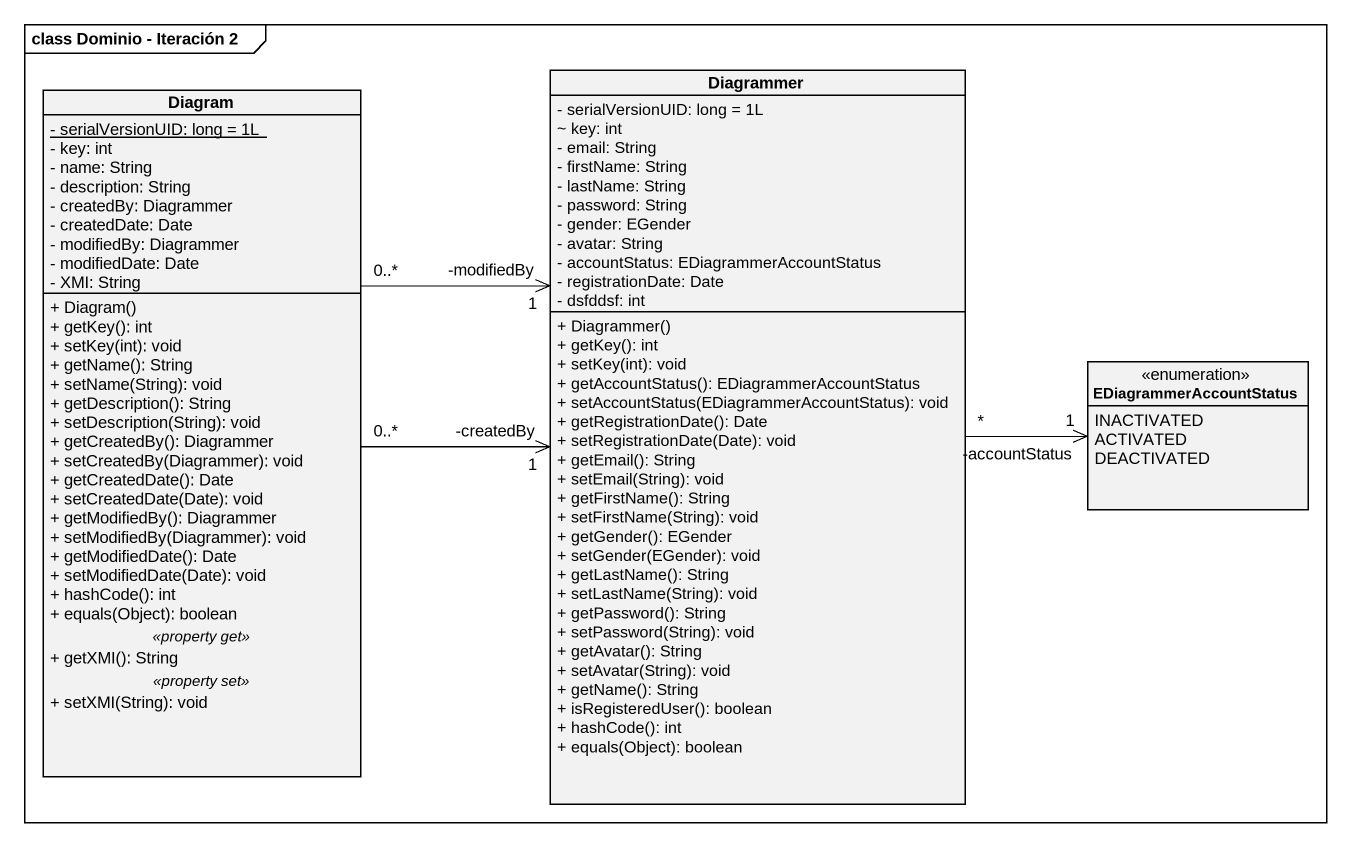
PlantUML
@startuml
mainframe class Dominio - Iteración 2
hide circle
hide empty members
skinparam classAttributeIconSize 0
class Diagram {
  {static} - serialVersionUID: long = 1L
  - key: int
  - name: String
  - description: String
  - createdBy: Diagrammer
  - createdDate: Date
  - modifiedBy: Diagrammer
  - modifiedDate: Date
  - XMI: String
  --
  + Diagram()
  + getKey(): int
  + setKey(int): void
  + getName(): String
  + setName(String): void
  + getDescription(): String
  + setDescription(String): void
  + getCreatedBy(): Diagrammer
  + setCreatedBy(Diagrammer): void
  + getCreatedDate(): Date
  + setCreatedDate(Date): void
  + getModifiedBy(): Diagrammer
  + setModifiedBy(Diagrammer): void
  + getModifiedDate(): Date
  + setModifiedDate(Date): void
  + hashCode(): int
  + equals(Object): boolean
  .. <<property get>> ..
  + getXMI(): String
  .. <<property set>> ..
  + setXMI(String): void
}
class Diagrammer {
  - serialVersionUID: long = 1L
  ~ key: int
  - email: String
  - firstName: String
  - lastName: String
  - password: String
  - gender: EGender
  - avatar: String
  - accountStatus: EDiagrammerAccountStatus
  - registrationDate: Date
  - dsfddsf: int
  + Diagrammer()
  + getKey(): int
  + setKey(int): void
  + getAccountStatus(): EDiagrammerAccountStatus
  + setAccountStatus(EDiagrammerAccountStatus): void
  + getRegistrationDate(): Date
  + setRegistrationDate(Date): void
  + getEmail(): String
  + setEmail(String): void
  + getFirstName(): String
  + setFirstName(String): void
  + getGender(): EGender
  + setGender(EGender): void
  + getLastName(): String
  + setLastName(String): void
  + getPassword(): String
  + setPassword(String): void
  + getAvatar(): String
  + setAvatar(String): void
  + getName(): String
  + isRegisteredUser(): boolean
  + hashCode(): int
  + equals(Object): boolean
}
enum EDiagrammerAccountStatus {
  INACTIVATED
  ACTIVATED
  DEACTIVATED
}
Diagram "0..*" -right-> "-createdBy\n1" Diagrammer
Diagram "0..*" -right-> "-modifiedBy\n1" Diagrammer
Diagrammer "*" -right-> "-accountStatus\n1" EDiagrammerAccountStatus
@enduml
